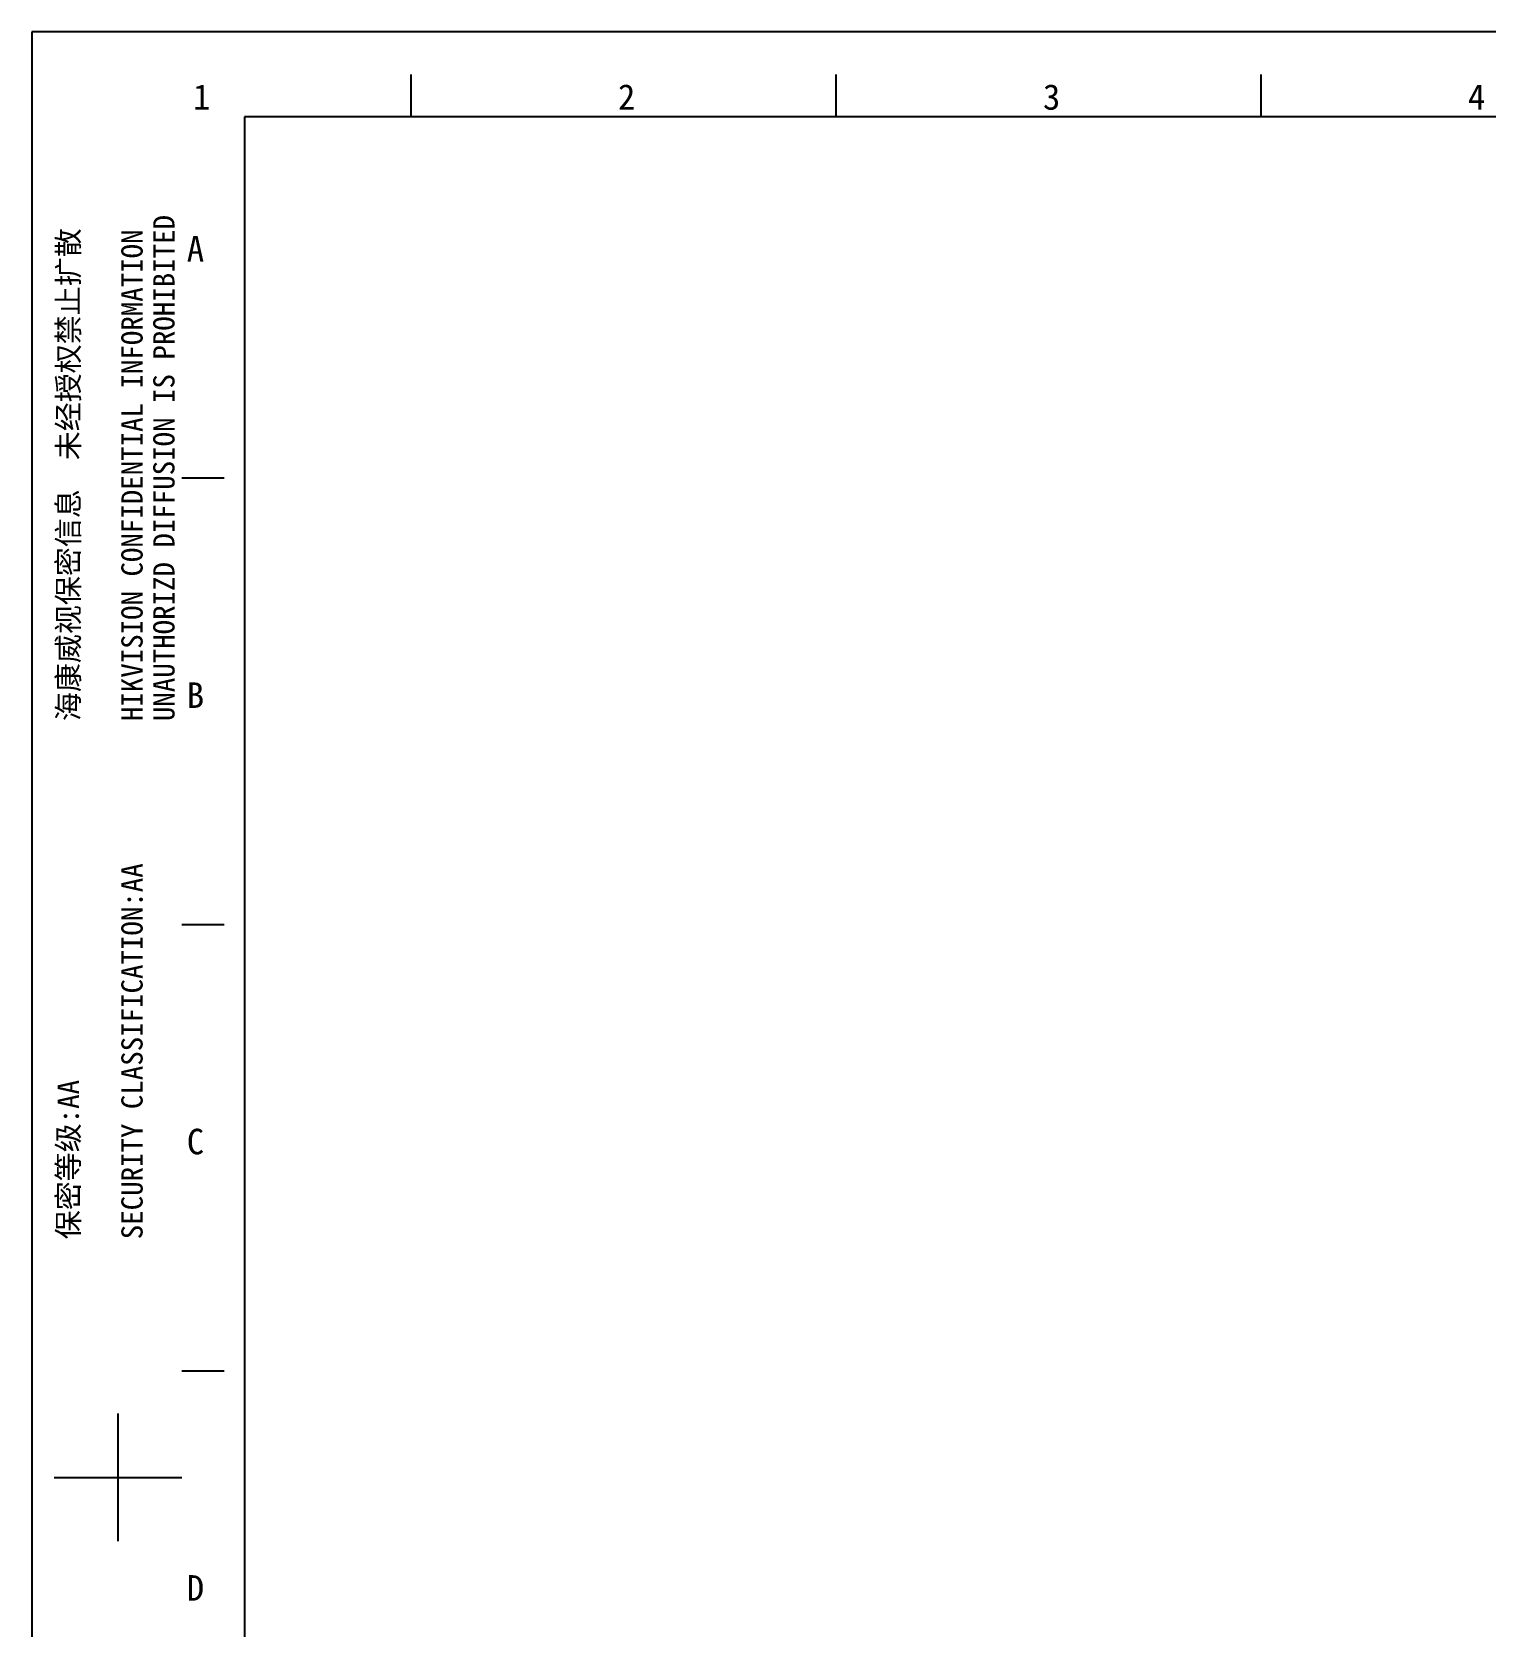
# Model space of a CAD drawing. Header units: millimetres. Extents: x 0 to 5940, y 0 to 4200.
# Drawn here: x 0 to 1710, y 2325 to 4200 of the extents above; entities that cross this region are included whole.
import ezdxf

# ---------------------------------------------------------------- set-up
doc = ezdxf.new("R2010")
doc.units = ezdxf.units.MM
doc.header["$LTSCALE"] = 32.67
doc.layers.get('0').update_dxf_attribs({"linetype": 'CONTINUOUS'})
doc.styles.get("Standard").update_dxf_attribs({"font": 'simfang.ttf'})
doc.styles.add('TEXTSTYLE_2', font='simfang.ttf')

msp = doc.modelspace()

# ---------------------------------------------------------------- linework, layer by layer
at = {"color": 7}
for p, q in [((0, 4200), (0, 0)), ((5940, 4200), (0, 4200)), ((446.37263, 4100), (446.37263, 4149.99933)), ((946.37263, 4100), (946.37263, 4149.99933)), ((1446.37263, 4100), (1446.37263, 4149.99933)), ((250, 4100), (250, 100)), ((5840, 4100), (250, 4100)), ((226.37484, 3674.95055), (176.37551, 3674.95055)), ((226.37484, 3149.95761), (176.37551, 3149.95761)), ((226.37484, 2624.96468), (176.37551, 2624.96468)), ((101.37316, 2424.96737), (101.37316, 2574.96535)), ((26.37417, 2499.96636), (176.37215, 2499.96636))]:
    msp.add_line(p, q, dxfattribs=at)

# ---------------------------------------------------------------- texts
at = {"color": 3, "char_height": 29.9996, "width": 22.0309535, "attachment_point": 1, "line_spacing_factor": 0.9, "style": 'TEXTSTYLE_2'}
for s, insert in [('1', (189.56231, 4138.46951)), ('2', (689.56231, 4138.46951)), ('3', (1189.56231, 4138.46951)), ('4', (1689.56231, 4138.46951)), ('A', (182.26365, 3959.93715)), ('B', (182.26365, 3434.93715)), ('C', (182.26365, 2909.93715)), ('D', (182.26365, 2384.93715))]:
    msp.add_mtext(s, dxfattribs=dict(at, insert=insert))
at = {"color": 3, "char_height": 25, "attachment_point": 1, "rotation": 90, "line_spacing_factor": 0.9}
for s, insert, width in [('海康威视保密信息  未经授权禁止扩散\\P \\PHIKVISION CONFIDENTIAL INFORMATION    \\PUNAUTHORIZD DIFFUSION IS PROHIBITED', (30.28887, 3389.40092), 697.65625), ('保密等级:AA\\P \\PSECURITY CLASSIFICATION:AA', (30.28887, 2779.99432), 477.34375)]:
    msp.add_mtext(s, dxfattribs=dict(at, insert=insert, width=width))

doc.saveas('drawing.dxf')
